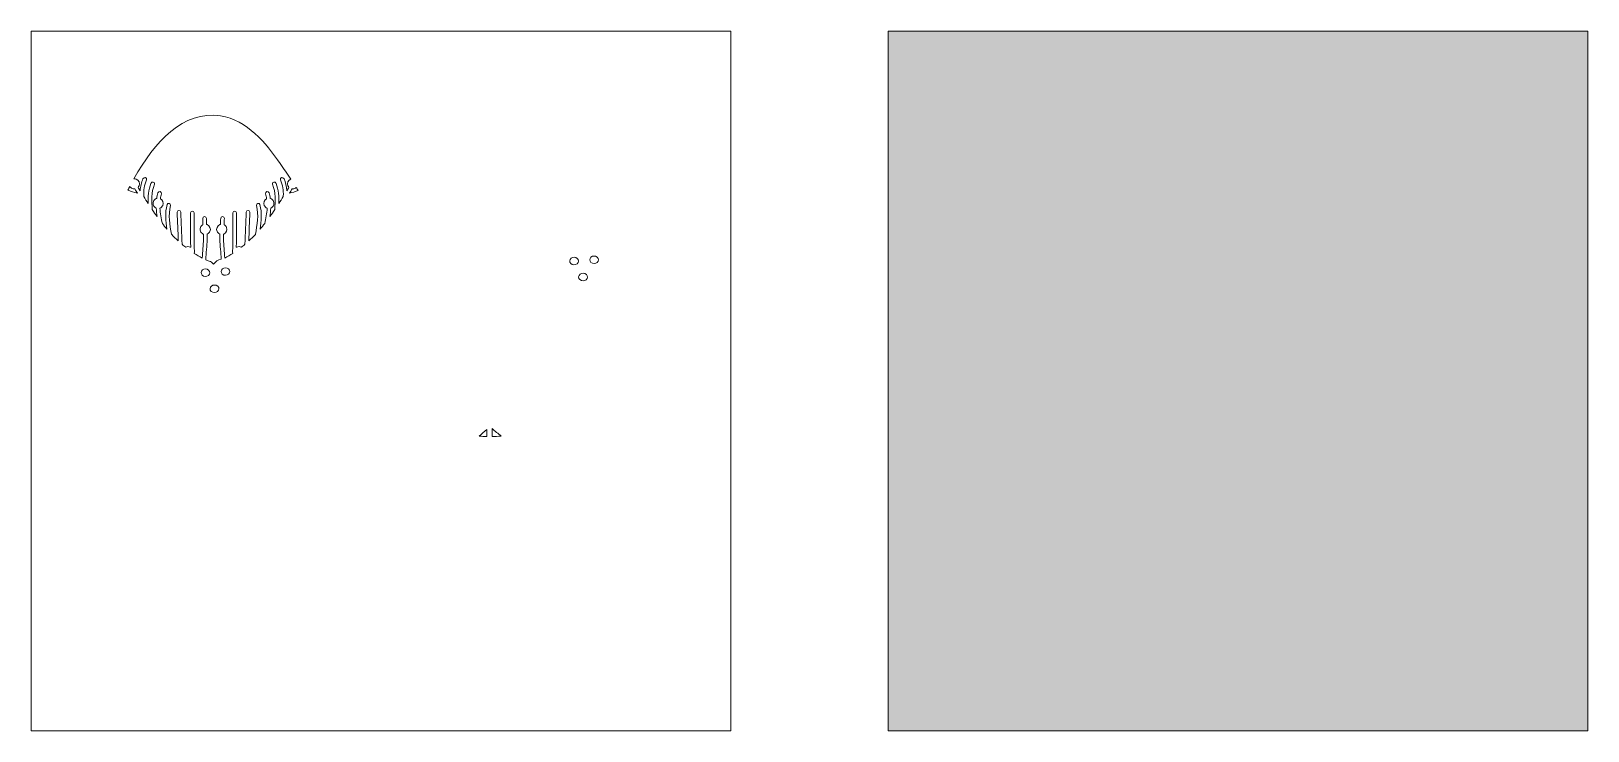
# Model space of a CAD drawing. Header units: inches. Extents: x 843 to 4582, y -2318 to 1360.
# Drawn here: x 2402 to 4582, y -2318 to -1338 of the extents above; entities that cross this region are included whole.
import ezdxf

# ---------------------------------------------------------------- set-up
doc = ezdxf.new("R2010")
doc.units = ezdxf.units.IN
doc.header["$MEASUREMENT"] = 0
doc.layers.add('Layer 1', color=7, linetype='Continuous')

# ---------------------------------------------------------------- blocks, each defined once
blk = doc.blocks.new('block 2')
at = {"layer": 'Layer 1', "true_color": 0x264847}
h = blk.add_hatch(color=129, dxfattribs=at)
h.dxf.hatch_style = 2
h.paths.add_polyline_path([(4581.8, -1338.1), (4581.8, -2317.7), (3602.2, -2317.7), (3602.2, -1338.1)])
at = {"layer": 'Layer 1', "lineweight": 0}
blk.add_lwpolyline([(4581.8, -1338.1), (4581.8, -2317.7), (3602.2, -2317.7), (3602.2, -1338.1), (4581.8, -1338.1)], dxfattribs=at)

msp = doc.modelspace()

# ---------------------------------------------------------------- linework, layer by layer
at = {"layer": 'Layer 1', "lineweight": 0}
msp.add_lwpolyline([(2402.2, -1338.1), (2402.2, -2317.7), (3381.8, -2317.7), (3381.8, -1338.1), (2402.2, -1338.1)], dxfattribs=at)
for points, knots in [([(2667.5, -1456.8), (2704.7, -1462.6), (2730.7, -1494.5), (2751, -1523.5), (2756, -1530.7), (2760.9, -1537.9), (2765.7, -1545.2), (2765.7, -1545.2), (2765.7, -1545.2), (2765.6, -1545.3), (2762, -1546.8), (2760.3, -1551), (2761.8, -1554.6), (2762.1, -1555.4), (2762.6, -1556.1), (2763.2, -1556.7), (2762.2, -1558.3), (2761.2, -1559.9), (2760.2, -1561.5), (2759.8, -1555.7), (2758.5, -1550.1), (2756.3, -1544.7), (2755, -1541.7), (2750.1, -1543), (2751.3, -1546.1), (2754.4, -1553.4), (2755.7, -1561), (2755.2, -1568.9), (2755.2, -1569.2), (2755.2, -1569.4), (2755.2, -1569.6), (2753.1, -1572.9), (2751, -1576.3), (2748.9, -1579.6), (2749.3, -1569.9), (2748.8, -1560.3), (2745.2, -1551.2), (2744, -1548.1), (2739, -1549.5), (2740.2, -1552.5), (2744.7, -1563.8), (2744.2, -1575.7), (2743.3, -1587.6), (2743.3, -1587.7), (2743.3, -1587.8), (2743.3, -1588), (2741.1, -1591.3), (2738.8, -1594.6), (2736.4, -1597.8), (2737.1, -1593.8), (2737.5, -1589.9), (2737.7, -1585.9), (2737.7, -1585.9), (2737.8, -1585.9), (2737.8, -1585.8), (2739.6, -1585.1), (2741, -1583.7), (2741.7, -1582), (2742.4, -1580.2), (2742.4, -1578.3), (2741.7, -1576.5), (2740.8, -1574.4), (2739.1, -1573), (2737.1, -1572.4), (2736.7, -1569.7), (2736.1, -1567.1), (2735.4, -1564.4), (2734.5, -1561.2), (2729.5, -1562.6), (2730.4, -1565.8), (2731.1, -1568.1), (2731.6, -1570.5), (2731.9, -1572.8), (2728.6, -1574.5), (2727, -1578.5), (2728.5, -1582), (2729.3, -1583.9), (2730.8, -1585.3), (2732.6, -1585.9), (2732.3, -1593.1), (2731, -1600.3), (2729.2, -1607.4), (2727, -1610.1), (2724.9, -1612.7), (2722.7, -1615.3), (2724.6, -1603.9), (2725.6, -1592.4), (2722.6, -1581), (2721.8, -1577.8), (2716.8, -1579.2), (2717.7, -1582.4), (2721.2, -1595.7), (2718.7, -1609.2), (2716.1, -1622.5), (2716.1, -1622.5), (2716.1, -1622.6), (2716.1, -1622.6), (2713.1, -1625.8), (2710.1, -1628.8), (2706.9, -1631.8), (2707.4, -1618.4), (2707.9, -1605), (2708.4, -1591.6), (2708.5, -1588.4), (2703.4, -1588.4), (2703.3, -1591.6), (2702.7, -1606.6), (2702.2, -1621.6), (2701.6, -1636.5), (2699.9, -1638), (2698.2, -1639.4), (2696.5, -1640.7), (2694.6, -1639.6), (2692.3, -1639.4), (2690.1, -1640.3), (2689.8, -1640.4), (2689.5, -1640.5), (2689.3, -1640.7), (2689.4, -1639), (2689.6, -1637.5), (2689.6, -1636.4), (2689.6, -1631.3), (2689.6, -1626.1), (2689.6, -1621), (2689.7, -1611.5), (2689.7, -1601.9), (2689.7, -1592.4), (2689.8, -1589.1), (2684.6, -1589.1), (2684.6, -1592.4), (2684.6, -1603.4), (2684.5, -1614.4), (2684.5, -1625.4), (2684.5, -1630.5), (2684.5, -1635.7), (2684.5, -1640.8), (2684.4, -1643.3), (2683.9, -1646.5), (2684.5, -1649.3), (2680.9, -1651.5), (2677.2, -1653.7), (2673.3, -1655.7), (2672.9, -1646.9), (2671.8, -1638.2), (2671.4, -1629.4), (2671.3, -1627.1), (2671.3, -1624.7), (2671.4, -1622.4), (2671.6, -1622.3), (2671.7, -1622.3), (2671.9, -1622.2), (2675.5, -1620.7), (2677.2, -1616.5), (2675.7, -1612.8), (2675, -1611.2), (2673.8, -1609.9), (2672.3, -1609.2), (2672.5, -1606.2), (2672.7, -1603.2), (2672.7, -1600.2), (2672.7, -1596.9), (2667.6, -1596.9), (2667.6, -1600.2), (2667.5, -1603), (2667.4, -1605.9), (2667.2, -1608.7), (2666.9, -1608.8), (2666.6, -1608.9), (2666.4, -1609), (2662.7, -1610.5), (2661, -1614.7), (2662.5, -1618.4), (2663.3, -1620.1), (2664.7, -1621.5), (2666.3, -1622.2), (2666.2, -1624.6), (2666.2, -1627), (2666.3, -1629.4), (2666.7, -1638.8), (2668, -1648), (2668.2, -1657.4), (2664, -1658.3), (2660.2, -1660.8), (2657.6, -1664.1), (2656, -1662.4), (2653.9, -1660.9), (2651.5, -1659.9), (2650.7, -1659.5), (2649.8, -1659.3), (2649, -1659.1), (2648.3, -1658.8), (2647.5, -1658.4), (2646.8, -1658.1), (2647, -1648.5), (2648.3, -1639), (2648.8, -1629.4), (2648.9, -1627), (2648.8, -1624.6), (2648.8, -1622.2), (2650.5, -1621.4), (2651.8, -1620.1), (2652.6, -1618.4), (2654.1, -1614.7), (2652.4, -1610.5), (2648.7, -1609), (2648.4, -1608.9), (2648.2, -1608.8), (2647.9, -1608.7), (2647.7, -1605.9), (2647.5, -1603), (2647.5, -1600.2), (2647.5, -1596.9), (2642.4, -1596.9), (2642.4, -1600.2), (2642.4, -1603.2), (2642.6, -1606.2), (2642.8, -1609.2), (2641.3, -1609.9), (2640.1, -1611.2), (2639.4, -1612.8), (2638.6, -1614.6), (2638.6, -1616.5), (2639.3, -1618.3), (2640.1, -1620.1), (2641.4, -1621.5), (2643.2, -1622.2), (2643.3, -1622.3), (2643.5, -1622.3), (2643.6, -1622.4), (2643.7, -1624.7), (2643.7, -1627.1), (2643.6, -1629.4), (2643.2, -1638.2), (2642.1, -1646.9), (2641.8, -1655.7), (2637.9, -1653.7), (2634.2, -1651.5), (2630.6, -1649.3), (2631.2, -1646.5), (2630.6, -1643.3), (2630.6, -1640.8), (2630.6, -1635.7), (2630.6, -1630.5), (2630.6, -1625.4), (2630.5, -1614.4), (2630.5, -1603.4), (2630.4, -1592.4), (2630.4, -1589.1), (2625.3, -1589.1), (2625.3, -1592.4), (2625.4, -1601.9), (2625.4, -1611.5), (2625.4, -1621), (2625.5, -1625.8), (2625.5, -1630.5), (2625.5, -1635.3), (2625.5, -1636.4), (2625.7, -1638.5), (2625.8, -1640.7), (2625.5, -1640.6), (2625.3, -1640.4), (2625, -1640.3), (2622.8, -1639.4), (2620.5, -1639.6), (2618.6, -1640.7), (2616.8, -1639.4), (2615.1, -1638), (2613.5, -1636.5), (2612.9, -1621.6), (2612.4, -1606.6), (2611.8, -1591.6), (2611.7, -1588.4), (2606.6, -1588.3), (2606.7, -1591.6), (2607.2, -1605), (2607.7, -1618.4), (2608.2, -1631.8), (2605, -1628.8), (2601.9, -1625.8), (2599, -1622.6), (2598.9, -1622.6), (2598.9, -1622.5), (2598.9, -1622.5), (2596.3, -1609.2), (2593.9, -1595.7), (2597.4, -1582.4), (2598.2, -1579.2), (2593.3, -1577.8), (2592.5, -1581), (2589.5, -1592.4), (2590.5, -1603.9), (2592.4, -1615.3), (2590.2, -1612.7), (2588, -1610.1), (2585.9, -1607.4), (2584.1, -1600.3), (2582.8, -1593.1), (2582.5, -1585.9), (2584.3, -1585.3), (2585.8, -1583.9), (2586.6, -1582), (2588.1, -1578.5), (2586.5, -1574.5), (2583.1, -1572.8), (2583.5, -1570.5), (2584, -1568.1), (2584.6, -1565.8), (2585.5, -1562.6), (2580.6, -1561.2), (2579.7, -1564.4), (2579, -1567), (2578.4, -1569.7), (2578, -1572.4), (2577.8, -1572.4), (2577.5, -1572.5), (2577.3, -1572.6), (2575.5, -1573.4), (2574.1, -1574.7), (2573.4, -1576.5), (2572.7, -1578.3), (2572.7, -1580.2), (2573.4, -1582), (2574.1, -1583.7), (2575.5, -1585.1), (2577.2, -1585.8), (2577.3, -1585.9), (2577.3, -1585.9), (2577.4, -1585.9), (2577.5, -1589.9), (2578, -1593.8), (2578.6, -1597.8), (2576.3, -1594.6), (2574, -1591.3), (2571.7, -1588), (2571.8, -1587.8), (2571.8, -1587.7), (2571.8, -1587.6), (2570.9, -1575.7), (2570.4, -1563.8), (2574.8, -1552.5), (2576.1, -1549.5), (2571.1, -1548.1), (2569.9, -1551.2), (2566.3, -1560.3), (2565.8, -1569.9), (2566.2, -1579.6), (2564, -1576.3), (2561.9, -1572.9), (2559.8, -1569.6), (2559.9, -1569.4), (2559.9, -1569.2), (2559.9, -1568.9), (2559.4, -1561), (2560.7, -1553.4), (2563.7, -1546.1), (2565, -1543.1), (2560.1, -1541.7), (2558.8, -1544.7), (2556.5, -1550.1), (2555.2, -1555.7), (2554.8, -1561.5), (2553.8, -1559.9), (2552.9, -1558.3), (2551.9, -1556.7), (2552.5, -1556.1), (2552.9, -1555.4), (2553.3, -1554.6), (2554.8, -1551), (2553.1, -1546.8), (2549.4, -1545.3), (2548.4, -1544.8), (2547.3, -1544.6), (2546.2, -1544.7), (2574.8, -1493.5), (2614.9, -1448.6), (2667.5, -1456.8)], [0, 0, 0, 0, 1, 1, 1, 2, 2, 2, 3, 3, 3, 4, 4, 4, 5, 5, 5, 6, 6, 6, 7, 7, 7, 8, 8, 8, 9, 9, 9, 10, 10, 10, 11, 11, 11, 12, 12, 12, 13, 13, 13, 14, 14, 14, 15, 15, 15, 16, 16, 16, 17, 17, 17, 18, 18, 18, 19, 19, 19, 20, 20, 20, 21, 21, 21, 22, 22, 22, 23, 23, 23, 24, 24, 24, 25, 25, 25, 26, 26, 26, 27, 27, 27, 28, 28, 28, 29, 29, 29, 30, 30, 30, 31, 31, 31, 32, 32, 32, 33, 33, 33, 34, 34, 34, 35, 35, 35, 36, 36, 36, 37, 37, 37, 38, 38, 38, 39, 39, 39, 40, 40, 40, 41, 41, 41, 42, 42, 42, 43, 43, 43, 44, 44, 44, 45, 45, 45, 46, 46, 46, 47, 47, 47, 48, 48, 48, 49, 49, 49, 50, 50, 50, 51, 51, 51, 52, 52, 52, 53, 53, 53, 54, 54, 54, 55, 55, 55, 56, 56, 56, 57, 57, 57, 58, 58, 58, 59, 59, 59, 60, 60, 60, 61, 61, 61, 62, 62, 62, 63, 63, 63, 64, 64, 64, 65, 65, 65, 66, 66, 66, 67, 67, 67, 68, 68, 68, 69, 69, 69, 70, 70, 70, 71, 71, 71, 72, 72, 72, 73, 73, 73, 74, 74, 74, 75, 75, 75, 76, 76, 76, 77, 77, 77, 78, 78, 78, 79, 79, 79, 80, 80, 80, 81, 81, 81, 82, 82, 82, 83, 83, 83, 84, 84, 84, 85, 85, 85, 86, 86, 86, 87, 87, 87, 88, 88, 88, 89, 89, 89, 90, 90, 90, 91, 91, 91, 92, 92, 92, 93, 93, 93, 94, 94, 94, 95, 95, 95, 96, 96, 96, 97, 97, 97, 98, 98, 98, 99, 99, 99, 100, 100, 100, 101, 101, 101, 102, 102, 102, 103, 103, 103, 104, 104, 104, 105, 105, 105, 106, 106, 106, 107, 107, 107, 108, 108, 108, 109, 109, 109, 110, 110, 110, 111, 111, 111, 112, 112, 112, 113, 113, 113, 114, 114, 114, 115, 115, 115, 116, 116, 116, 117, 117, 117, 118, 118, 118, 119, 119, 119, 120, 120, 120, 121, 121, 121, 122, 122, 122, 123, 123, 123, 124, 124, 124, 125, 125, 125, 125]), ([(2540.4, -1555.3), (2541.2, -1556.7), (2542.4, -1557.8), (2543.9, -1558.4), (2544.8, -1558.8), (2545.7, -1559), (2546.7, -1559), (2546.9, -1559), (2547.1, -1559), (2547.3, -1559), (2548.5, -1561), (2549.7, -1562.9), (2550.9, -1564.9), (2546.5, -1563.9), (2542.1, -1562.6), (2538, -1560.8), (2537.9, -1560.8), (2537.7, -1560.8), (2537.6, -1560.7), (2538.6, -1558.9), (2539.5, -1557.1), (2540.4, -1555.3)], [0, 0, 0, 0, 1, 1, 1, 2, 2, 2, 3, 3, 3, 4, 4, 4, 5, 5, 5, 6, 6, 6, 7, 7, 7, 7]), ([(2768.4, -1559), (2769.3, -1559), (2770.3, -1558.8), (2771.2, -1558.4), (2772, -1558.1), (2772.8, -1557.6), (2773.4, -1557), (2774.3, -1558.4), (2775.2, -1559.8), (2776.1, -1561.2), (2772.3, -1562.8), (2768.2, -1564), (2764.1, -1564.9), (2765.4, -1562.9), (2766.6, -1560.9), (2767.8, -1559), (2768, -1559), (2768.2, -1559), (2768.4, -1559)], [0, 0, 0, 0, 1, 1, 1, 2, 2, 2, 3, 3, 3, 4, 4, 4, 5, 5, 5, 6, 6, 6, 6]), ([(3156.8, -1657.6), (3158.3, -1655), (3161.8, -1653.8), (3164.9, -1655), (3167.9, -1656.2), (3169.3, -1659.4), (3167.9, -1662), (3166.5, -1664.7), (3162.9, -1665.9), (3159.8, -1664.6), (3156.7, -1663.4), (3155.4, -1660.2), (3156.8, -1657.6)], [0, 0, 0, 0, 1, 1, 1, 2, 2, 2, 3, 3, 3, 4, 4, 4, 4]), ([(3184.7, -1656.2), (3186, -1653.5), (3189.5, -1652.2), (3192.6, -1653.3), (3195.7, -1654.4), (3197.2, -1657.5), (3196, -1660.2), (3194.7, -1662.9), (3191.1, -1664.2), (3188, -1663.1), (3184.9, -1662), (3183.4, -1658.9), (3184.7, -1656.2)], [0, 0, 0, 0, 1, 1, 1, 2, 2, 2, 3, 3, 3, 4, 4, 4, 4]), ([(2651.8, -1678.5), (2650.4, -1681.1), (2646.7, -1682.3), (2643.7, -1681.1), (2640.6, -1679.8), (2639.3, -1676.7), (2640.7, -1674), (2642.1, -1671.4), (2645.7, -1670.2), (2648.7, -1671.4), (2651.7, -1672.7), (2653.1, -1675.8), (2651.8, -1678.5)], [0, 0, 0, 0, 1, 1, 1, 2, 2, 2, 3, 3, 3, 4, 4, 4, 4]), ([(2679.8, -1676.6), (2678.6, -1679.3), (2675, -1680.6), (2671.9, -1679.5), (2668.7, -1678.4), (2667.3, -1675.3), (2668.6, -1672.6), (2669.9, -1669.9), (2673.4, -1668.6), (2676.5, -1669.7), (2679.6, -1670.8), (2681.1, -1673.9), (2679.8, -1676.6)], [0, 0, 0, 0, 1, 1, 1, 2, 2, 2, 3, 3, 3, 4, 4, 4, 4]), ([(3169.3, -1680.2), (3170.7, -1677.6), (3174.4, -1676.4), (3177.6, -1677.5), (3180.8, -1678.7), (3182.2, -1681.8), (3180.9, -1684.5), (3179.5, -1687.1), (3175.8, -1688.4), (3172.6, -1687.2), (3169.3, -1686), (3167.9, -1682.9), (3169.3, -1680.2)], [0, 0, 0, 0, 1, 1, 1, 2, 2, 2, 3, 3, 3, 4, 4, 4, 4]), ([(2664.7, -1700.9), (2663.4, -1703.6), (2659.6, -1704.8), (2656.4, -1703.6), (2653.2, -1702.4), (2651.8, -1699.3), (2653.2, -1696.6), (2654.6, -1694), (2658.3, -1692.8), (2661.4, -1693.9), (2664.6, -1695.1), (2666.1, -1698.2), (2664.7, -1700.9)], [0, 0, 0, 0, 1, 1, 1, 2, 2, 2, 3, 3, 3, 4, 4, 4, 4]), ([(3040.3, -1905.5), (3036.7, -1905.4), (3033, -1905.3), (3029.4, -1905.2), (3033, -1902.1), (3036.7, -1899.1), (3040.3, -1896), (3040.3, -1899.2), (3040.3, -1902.3), (3040.3, -1905.5)], [0, 0, 0, 0, 1, 1, 1, 2, 2, 2, 3, 3, 3, 3]), ([(3060.4, -1905.2), (3056.1, -1905.4), (3051.8, -1905.5), (3047.5, -1905.5), (3047.5, -1901.8), (3047.5, -1898), (3047.5, -1894.3), (3051.8, -1897.9), (3056.1, -1901.6), (3060.4, -1905.2)], [0, 0, 0, 0, 1, 1, 1, 2, 2, 2, 3, 3, 3, 3])]:
    msp.add_open_spline(points, degree=3, knots=knots, dxfattribs=at)

# ---------------------------------------------------------------- block references
at = {"layer": 'Layer 1'}
msp.add_blockref('block 2', (0, 0), dxfattribs=at)

doc.saveas('drawing.dxf')
